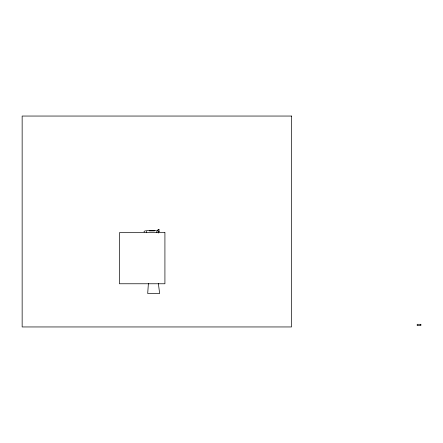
<?xml version="1.0" encoding="UTF-8"?>
<svg xmlns="http://www.w3.org/2000/svg" width="443" height="443" viewBox="0 0 443 443"><rect width="100%" height="100%" fill="white"/><g stroke="black" fill="none" stroke-linecap="round" stroke-linejoin="round"><path stroke-width="0.66" d="M148.394 283.42L147.702 293.51L159.646 293.51L158.361 283.42M158.688 233.04L158.378 231.744L158.998 231.445L158.378 231.672C160.073 229.175 158.594 228.638 157.448 230.803M157.448 230.886L158.295 229.574M158.356 229.624L158.965 229.518M145.62 230.725C145.071 230.864 143.504 231.407 144.213 232.06M158.6 231.501L158.046 231.545L158.539 231.434M158.666 231.501L158.948 231.501M156.185 230.598L146.461 230.593L146.461 232.725M159.164 231.562L159.164 231.905M156.822 230.72L156.822 232.719M291.533 116.049L22.15 116.049L22.15 326.951L291.533 326.951L291.533 116.049M154.474 230.432L149.391 230.432L149.391 230.892L154.474 230.892L154.474 230.432M164.918 232.675L119.427 232.675L119.427 283.769L164.918 283.769L164.918 232.675M420.85 324.309L417.217 324.309L417.217 325.627L420.85 325.627L420.85 324.309"/></g></svg>
